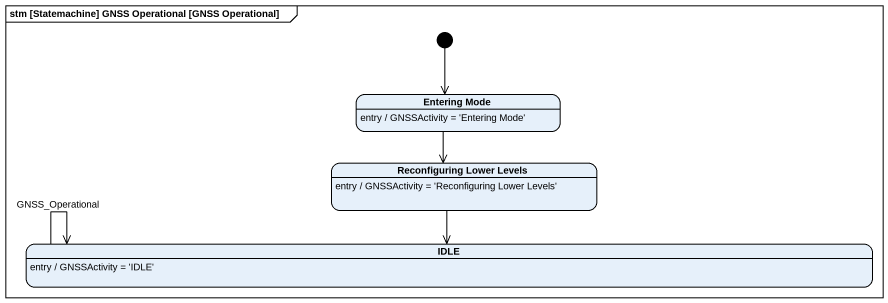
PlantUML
@startuml
mainframe stm [Statemachine] GNSS Operational [GNSS Operational]
hide empty description
state "Entering Mode" as Entering_Mode
Entering_Mode : entry / GNSSActivity = 'Entering Mode'
state "Reconfiguring Lower Levels" as Reconfiguring_Lower_Levels
Reconfiguring_Lower_Levels : entry / GNSSActivity = 'Reconfiguring Lower Levels'
state IDLE
IDLE : entry / GNSSActivity = 'IDLE'
[*] --> Entering_Mode
Entering_Mode --> Reconfiguring_Lower_Levels
Reconfiguring_Lower_Levels --> IDLE
IDLE --> IDLE : GNSS_Operational
@enduml
